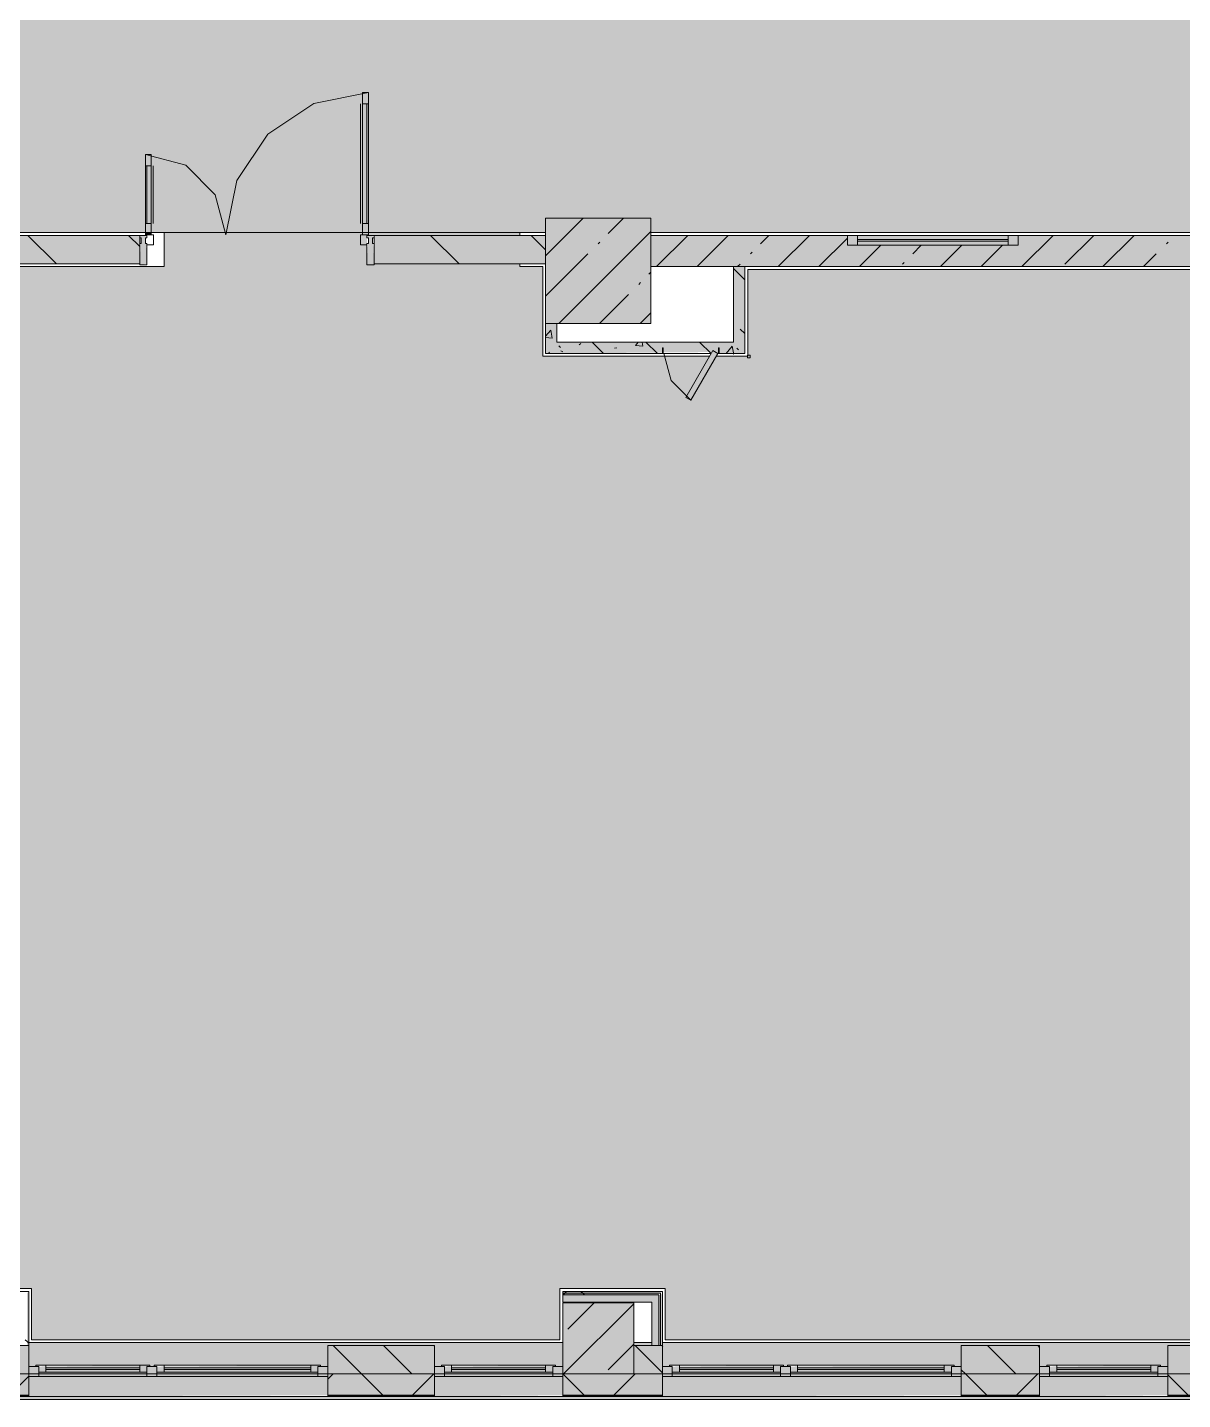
# Model space of a CAD drawing. Header units: millimetres. Extents: x -3817 to 677485, y -22715 to 103890.
# Drawn here: x -698.8 to -635, y -19606.1 to -19530.2 of the extents above; entities that cross this region are included whole.
import ezdxf

# ---------------------------------------------------------------- set-up
doc = ezdxf.new("R2010")
doc.units = ezdxf.units.MM
doc.layers.add('PDF _Геометрия', color=7, linetype='Continuous', true_color=0x1d1d1d)
doc.layers.add('PDF _Сплошная заливка', color=7, linetype='Continuous', true_color=0xffffff)

msp = doc.modelspace()

# ---------------------------------------------------------------- hatches: boundary and pattern name
at = {"layer": 'PDF _Сплошная заливка', "transparency": 33554559}
h = msp.add_hatch(color=256, dxfattribs=at)
h.paths.add_polyline_path([(-845.369, -19524.191), (-845.077, -19524.269), (-845.235, -19524.191)], flags=0)
h.paths.add_polyline_path([(-568.764, -19543.403), (-568.686, -19543.403), (-568.686, -19542.773), (-568.489, -19542.773), (-568.489, -19541.513), (-554.67, -19541.513), (-554.67, -19518.207), (-661.123, -19518.207), (-661.123, -19514.506), (-662.356, -19514.506), (-663.367, -19516.258), (-663.638, -19516.096), (-662.72, -19514.506), (-665.532, -19514.506), (-665.532, -19518.207), (-667.749, -19518.207), (-669.154, -19520.64), (-669.415, -19520.461), (-668.113, -19518.207), (-687.973, -19518.207), (-687.973, -19522.773), (-688.288, -19522.773), (-688.288, -19518.207), (-695.138, -19518.207), (-695.138, -19522.773), (-695.453, -19522.773), (-695.453, -19518.207), (-702.382, -19518.207), (-702.448, -19522.773), (-702.697, -19522.773), (-702.697, -19518.207), (-709.547, -19518.207), (-709.547, -19522.773), (-709.862, -19522.773), (-709.862, -19518.207), (-713.889, -19518.207), (-715.295, -19520.64), (-715.555, -19520.461), (-714.253, -19518.207), (-741.829, -19518.207), (-741.829, -19511.908), (-750.285, -19511.908), (-750.285, -19519.152), (-750.64, -19519.152), (-750.64, -19511.908), (-761.506, -19511.908), (-761.506, -19514.27), (-761.86, -19514.27), (-761.86, -19511.908), (-773.647, -19511.916), (-773.647, -19514.419), (-774.001, -19514.419), (-774.001, -19511.908), (-784.465, -19511.916), (-784.465, -19518.6), (-784.82, -19518.6), (-784.82, -19511.908), (-787.182, -19511.916), (-787.182, -19518.207), (-804.622, -19518.207), (-804.622, -19525.923), (-804.937, -19525.923), (-804.937, -19518.207), (-814.976, -19518.207), (-814.976, -19523.482), (-843.794, -19523.482), (-843.794, -19524.191), (-844.132, -19524.269), (-844.132, -19524.584), (-845.077, -19524.584), (-845.077, -19524.703), (-845.392, -19524.703), (-845.369, -19523.482), (-845.526, -19523.482), (-845.526, -19541.513), (-845.369, -19541.45), (-845.369, -19540.332), (-845.077, -19540.332), (-845.077, -19540.647), (-844.132, -19540.726), (-844.132, -19540.962), (-843.794, -19540.962), (-843.794, -19541.513), (-811.905, -19541.513), (-811.905, -19540.726), (-806.079, -19540.726), (-806.079, -19541.513), (-741.042, -19541.513), (-741.042, -19540.726), (-735.215, -19540.726), (-735.215, -19541.513), (-734.888, -19541.513), (-733.877, -19539.761), (-733.604, -19539.919), (-734.524, -19541.513), (-705.61, -19541.513), (-705.61, -19540.726), (-699.783, -19540.726), (-699.783, -19541.513), (-670.178, -19541.513), (-670.178, -19540.726), (-664.351, -19540.726), (-664.351, -19541.513), (-623.093, -19541.513), (-623.093, -19534.978), (-622.778, -19534.978), (-622.778, -19541.513), (-603.409, -19541.513), (-603.409, -19533.797), (-603.094, -19533.797), (-603.094, -19541.513), (-585.299, -19541.513), (-585.299, -19534.978), (-584.984, -19534.978), (-584.984, -19541.513), (-579.512, -19541.513), (-579.512, -19542.773), (-579.236, -19542.773), (-579.315, -19543.009), (-579.315, -19543.403), (-569.079, -19543.403)], flags=0)
for points in [[(-670.178, -19546.552), (-664.351, -19546.552), (-664.351, -19540.726), (-670.178, -19540.726), (-670.178, -19543.403)], [(-692.618, -19543.3), (-692.225, -19543.245), (-692.303, -19541.67), (-692.618, -19541.67), (-692.539, -19541.804), (-692.618, -19543.245)], [(-680.06, -19543.3), (-679.666, -19543.245), (-679.745, -19541.67), (-680.06, -19541.67), (-679.981, -19541.804), (-680.06, -19543.245)], [(-664.351, -19543.403), (-633.801, -19543.403), (-633.801, -19541.67), (-644.037, -19541.67), (-644.088, -19542.222), (-653.486, -19542.222), (-653.486, -19541.67), (-664.351, -19541.67)], [(-659.785, -19548.206), (-659.155, -19548.206), (-659.155, -19543.403), (-659.785, -19543.403), (-659.785, -19547.576)], [(-670.178, -19548.206), (-669.548, -19548.206), (-669.548, -19546.552), (-670.178, -19546.552), (-670.178, -19547.576)], [(-659.785, -19548.206), (-659.785, -19547.576), (-669.548, -19547.576), (-669.548, -19548.206), (-660.969, -19548.126), (-660.924, -19548.048), (-660.572, -19548.206), (-660.311, -19548.206)], [(-664.312, -19600.192), (-663.82, -19600.192), (-663.722, -19600.094), (-669.233, -19600.094), (-669.233, -19600.192), (-665.296, -19600.192)], [(-664.312, -19600.29), (-663.918, -19600.29), (-663.918, -19600.192), (-669.233, -19600.192), (-669.233, -19600.29), (-665.296, -19600.29)], [(-669.233, -19604.66), (-665.296, -19604.66), (-665.296, -19600.723), (-669.233, -19600.723), (-669.233, -19604.081)], [(-692.225, -19604.566), (-692.225, -19604.251), (-692.225, -19604.172), (-698.208, -19604.251), (-698.208, -19604.566), (-693.04, -19604.566)], [(-682.776, -19604.566), (-682.776, -19604.251), (-682.776, -19604.172), (-691.673, -19604.251), (-691.673, -19604.566)], [(-675.768, -19604.566), (-669.784, -19604.566), (-669.784, -19604.251), (-669.784, -19604.172), (-675.768, -19604.251), (-675.768, -19604.55)], [(-660.311, -19604.566), (-657.186, -19604.566), (-657.186, -19604.251), (-657.186, -19604.172), (-663.17, -19604.251), (-663.17, -19604.566)], [(-656.635, -19604.566), (-647.738, -19604.566), (-647.738, -19604.251), (-647.738, -19604.172), (-656.635, -19604.251), (-656.635, -19604.287)], [(-642.305, -19604.566), (-636.321, -19604.566), (-636.321, -19604.251), (-636.321, -19604.172), (-642.305, -19604.251), (-642.305, -19604.521)], [(-698.76, -19605.904), (-682.225, -19605.841), (-682.225, -19604.66), (-698.76, -19604.66), (-698.76, -19605.865)], [(-676.32, -19605.904), (-669.233, -19605.841), (-669.233, -19604.66), (-676.32, -19604.66), (-676.32, -19605.865)], [(-663.722, -19605.904), (-647.187, -19605.841), (-647.187, -19604.66), (-663.722, -19604.66), (-663.722, -19605.865)], [(-642.856, -19605.904), (-635.77, -19605.841), (-635.77, -19604.66), (-642.856, -19604.66), (-642.856, -19605.865)]]:
    msp.add_hatch(color=256, dxfattribs=at).paths.add_polyline_path(points)
h = msp.add_hatch(color=256, dxfattribs=at)
h.paths.add_polyline_path([(-633.959, -19602.771), (-633.959, -19543.56), (-658.997, -19543.56), (-658.997, -19548.363), (-660.742, -19548.363), (-662.147, -19550.797), (-662.42, -19550.639), (-661.105, -19548.363), (-670.336, -19548.363), (-670.336, -19543.403), (-671.595, -19543.403), (-671.635, -19543.245), (-680.06, -19543.245), (-680.06, -19541.67), (-671.595, -19541.67), (-671.595, -19541.513), (-691.28, -19541.513), (-691.28, -19543.403), (-699.626, -19543.403), (-699.626, -19548.363), (-713.326, -19548.363), (-713.326, -19543.56), (-725.924, -19543.56), (-725.924, -19548.363), (-727.668, -19548.363), (-729.074, -19550.797), (-729.346, -19550.639), (-728.032, -19548.363), (-741.199, -19548.363), (-741.199, -19543.403), (-749.545, -19543.403), (-749.545, -19543.245), (-753.758, -19543.245), (-753.758, -19541.67), (-749.545, -19541.67), (-749.545, -19541.513), (-769.23, -19541.513), (-769.23, -19541.67), (-765.923, -19541.67), (-766.001, -19541.804), (-766.001, -19543.3), (-769.23, -19543.245), (-769.23, -19543.403), (-771.434, -19543.403), (-771.434, -19545.765), (-773.639, -19545.765), (-773.639, -19599.936), (-769.466, -19599.936), (-769.466, -19602.771), (-740.557, -19602.771), (-740.557, -19599.936), (-733.247, -19599.936), (-733.247, -19602.771), (-704.822, -19602.771), (-704.822, -19599.936), (-698.602, -19599.936), (-698.602, -19602.771), (-669.391, -19602.771), (-669.391, -19599.936), (-663.564, -19599.936), (-663.564, -19602.771), (-658.997, -19602.771)], flags=0)
h.paths.add_polyline_path([(-700.728, -19586.638), (-701.319, -19586.638), (-701.319, -19578.371), (-700.728, -19578.371), (-700.728, -19584.681)], flags=0)
h.paths.add_polyline_path([(-700.728, -19577.82), (-701.319, -19577.82), (-701.319, -19569.552), (-700.728, -19569.552), (-700.728, -19570.555)], flags=0)
h.paths.add_polyline_path([(-701.319, -19569.159), (-701.319, -19560.891), (-700.728, -19560.891), (-700.781, -19569.159)], flags=0)
h.paths.add_polyline_path([(-701.292, -19558.463), (-705.427, -19551.304), (-704.915, -19551.008), (-700.781, -19558.168)], flags=0)
h.paths.add_polyline_path([(-753.443, -19542.119), (-753.364, -19542.119), (-753.443, -19541.887)], flags=0)
h = msp.add_hatch(color=256, dxfattribs=at)
h.paths.add_polyline_path([(-699.626, -19543.245), (-692.618, -19543.245), (-692.618, -19541.67), (-699.783, -19541.67), (-699.783, -19543.245)], flags=0)
h.paths.add_polyline_path([(-670.429, -19543.245), (-670.178, -19543.245), (-670.178, -19541.67), (-679.666, -19541.67), (-679.666, -19543.245), (-671.595, -19543.245)], flags=0)
at = {"layer": 'PDF _Сплошная заливка', "true_color": 0xe7e7e7, "transparency": 33554559}
for points in [[(-664.312, -19600.684), (-663.918, -19600.684), (-663.918, -19600.29), (-669.233, -19600.29), (-669.233, -19600.684), (-665.296, -19600.684)], [(-664.312, -19603.086), (-663.918, -19603.086), (-663.918, -19600.684), (-664.312, -19600.684), (-664.312, -19602.928)]]:
    msp.add_hatch(color=254, dxfattribs=at).paths.add_polyline_path(points)
at = {"layer": 'PDF _Сплошная заливка', "transparency": 33554559}
h = msp.add_hatch(color=256, dxfattribs=at)
h.paths.add_polyline_path([(-682.776, -19604.66), (-682.225, -19604.66), (-682.225, -19603.086), (-676.32, -19603.086), (-676.32, -19604.66), (-669.233, -19604.66), (-669.233, -19602.928), (-698.76, -19602.928), (-698.76, -19604.66), (-691.673, -19604.66)], flags=0)
h.paths.add_polyline_path([(-834.345, -19604.66), (-834.345, -19603.086), (-828.853, -19603.086), (-828.853, -19604.66), (-812.318, -19604.66), (-812.319, -19602.928), (-841.432, -19602.928), (-841.432, -19604.66), (-834.897, -19604.66)], flags=0)
h.paths.add_polyline_path([(-705.216, -19604.66), (-704.665, -19604.66), (-704.665, -19602.928), (-733.247, -19602.928), (-733.247, -19603.086), (-729.074, -19603.104), (-729.074, -19604.66), (-721.987, -19604.66)], flags=0)
h.paths.add_polyline_path([(-775.529, -19604.66), (-775.529, -19602.928), (-804.819, -19602.928), (-804.819, -19603.086), (-799.937, -19603.086), (-799.937, -19604.66), (-776.08, -19604.66)], flags=0)
h.paths.add_polyline_path([(-642.856, -19604.66), (-635.77, -19604.628), (-635.77, -19603.086), (-633.801, -19603.086), (-633.801, -19602.928), (-663.722, -19602.928), (-663.722, -19604.66), (-647.187, -19604.66), (-647.187, -19603.086), (-642.856, -19603.086), (-642.856, -19604.512)], flags=0)
h.paths.add_polyline_path([(-769.623, -19604.66), (-762.537, -19604.66), (-762.537, -19603.086), (-756.934, -19603.086), (-756.934, -19604.66), (-740.4, -19604.66), (-740.4, -19602.928), (-771.592, -19602.979), (-771.592, -19603.086), (-769.623, -19603.086), (-769.623, -19604.566)], flags=0)
h.paths.add_polyline_path([(-728.168, -19604.566), (-728.522, -19604.566), (-728.522, -19604.251), (-728.522, -19604.172), (-722.538, -19604.251), (-722.538, -19604.566), (-725.769, -19604.566)], flags=0)
h.paths.add_polyline_path([(-692.225, -19604.566), (-698.208, -19604.566), (-698.208, -19604.251), (-698.208, -19604.172), (-692.225, -19604.251)], flags=0)
h.paths.add_polyline_path([(-636.321, -19604.566), (-642.305, -19604.521), (-642.305, -19604.251), (-642.305, -19604.172), (-636.321, -19604.251)], flags=0)
h.paths.add_polyline_path([(-675.768, -19604.566), (-675.768, -19604.251), (-675.768, -19604.172), (-669.784, -19604.251), (-669.784, -19604.566)], flags=0)
h.paths.add_polyline_path([(-660.311, -19604.566), (-663.17, -19604.566), (-663.17, -19604.251), (-663.17, -19604.172), (-657.186, -19604.251), (-657.186, -19604.566)], flags=0)
h.paths.add_polyline_path([(-656.635, -19604.566), (-656.635, -19604.251), (-656.635, -19604.172), (-647.738, -19604.251), (-647.738, -19604.566)], flags=0)
h.paths.add_polyline_path([(-721.987, -19604.566), (-721.987, -19604.251), (-721.987, -19604.172), (-705.216, -19604.251), (-705.216, -19604.566)], flags=0)
h.paths.add_polyline_path([(-682.776, -19604.566), (-691.673, -19604.566), (-691.673, -19604.251), (-691.673, -19604.172), (-682.776, -19604.251)], flags=0)
h.paths.add_polyline_path([(-776.08, -19604.566), (-792.851, -19604.566), (-792.851, -19604.251), (-792.851, -19604.172), (-776.08, -19604.251)], flags=0)
h.paths.add_polyline_path([(-799.386, -19604.566), (-799.386, -19604.251), (-799.386, -19604.172), (-793.402, -19604.251), (-793.402, -19604.566)], flags=0)
h.paths.add_polyline_path([(-769.072, -19604.566), (-769.072, -19604.251), (-769.072, -19604.172), (-763.088, -19604.251), (-763.088, -19604.566)], flags=0)
h.paths.add_polyline_path([(-756.383, -19604.566), (-756.383, -19604.251), (-756.383, -19604.172), (-750.399, -19604.251), (-750.399, -19604.566)], flags=0)
h.paths.add_polyline_path([(-740.951, -19604.566), (-749.848, -19604.566), (-749.848, -19604.251), (-749.848, -19604.172), (-740.951, -19604.251)], flags=0)
h.paths.add_polyline_path([(-821.767, -19604.566), (-821.767, -19604.251), (-821.767, -19604.172), (-812.869, -19604.251), (-812.869, -19604.566)], flags=0)
h.paths.add_polyline_path([(-840.881, -19604.566), (-840.881, -19604.251), (-840.881, -19604.172), (-834.897, -19604.251), (-834.897, -19604.566), (-840.321, -19604.566)], flags=0)
h.paths.add_polyline_path([(-823.957, -19604.566), (-828.302, -19604.566), (-828.302, -19604.251), (-828.302, -19604.172), (-822.318, -19604.251), (-822.318, -19604.566)], flags=0)
h.paths.add_polyline_path([(-665.296, -19603.086), (-664.312, -19603.086), (-664.312, -19602.928), (-665.296, -19602.928)], flags=0)
h.paths.add_polyline_path([(-699.35, -19603.086), (-699.35, -19602.928), (-700.728, -19602.928), (-700.728, -19603.086)], flags=0)
h.paths.add_polyline_path([(-805.409, -19603.086), (-805.409, -19602.928), (-806.079, -19602.928), (-806.079, -19603.086)], flags=0)
h.paths.add_polyline_path([(-733.837, -19603.086), (-733.837, -19602.928), (-736.16, -19602.988), (-736.16, -19603.086)], flags=0)
h = msp.add_hatch(color=256, dxfattribs=at)
h.paths.add_polyline_path([(-698.76, -19604.66), (-698.76, -19603.086), (-700.728, -19603.086), (-700.728, -19604.66)], flags=0)
h.paths.add_polyline_path([(-771.592, -19604.66), (-769.623, -19604.66), (-769.623, -19603.086), (-771.592, -19603.086), (-771.592, -19603.951)], flags=0)
h.paths.add_polyline_path([(-762.537, -19604.66), (-756.934, -19604.66), (-756.934, -19603.086), (-762.537, -19603.086), (-762.537, -19603.951)], flags=0)
h.paths.add_polyline_path([(-740.203, -19604.66), (-740.097, -19604.66), (-740.097, -19603.086), (-740.203, -19603.086), (-740.203, -19603.951)], flags=0)
h.paths.add_polyline_path([(-729.074, -19604.66), (-729.074, -19603.086), (-736.16, -19603.086), (-736.16, -19604.66)], flags=0)
h.paths.add_polyline_path([(-635.77, -19604.66), (-633.801, -19604.66), (-633.801, -19603.086), (-635.77, -19603.086), (-635.77, -19604.628)], flags=0)
h.paths.add_polyline_path([(-642.856, -19604.66), (-642.856, -19603.086), (-647.187, -19603.086), (-647.187, -19604.66)], flags=0)
h.paths.add_polyline_path([(-682.225, -19604.66), (-676.32, -19604.66), (-676.32, -19603.086), (-682.225, -19603.086), (-682.225, -19603.951)], flags=0)
h.paths.add_polyline_path([(-665.296, -19604.66), (-663.722, -19604.66), (-663.722, -19603.086), (-665.296, -19603.086), (-665.296, -19604.146)], flags=0)
h = msp.add_hatch(color=256, dxfattribs=at)
h.paths.add_polyline_path([(-552.829, -19605.841), (-552.781, -19605.841), (-552.781, -19604.66), (-566.323, -19604.66), (-566.323, -19605.841), (-552.843, -19605.841)], flags=0)
h.paths.add_polyline_path([(-579.997, -19605.841), (-579.709, -19605.841), (-579.709, -19604.66), (-585.378, -19604.674), (-585.378, -19605.841), (-580.055, -19605.841)], flags=0)
h.paths.add_polyline_path([(-620.81, -19605.841), (-592.464, -19605.841), (-592.464, -19604.66), (-620.81, -19604.66), (-620.81, -19604.763)], flags=0)
h.paths.add_polyline_path([(-642.856, -19605.841), (-642.856, -19604.66), (-647.187, -19604.66), (-647.187, -19605.841)], flags=0)
h.paths.add_polyline_path([(-635.77, -19605.841), (-627.896, -19605.841), (-627.896, -19604.66), (-635.77, -19604.66), (-635.77, -19604.802)], flags=0)
h.paths.add_polyline_path([(-676.32, -19605.841), (-676.32, -19604.66), (-682.225, -19604.66), (-682.225, -19605.841)], flags=0)
h.paths.add_polyline_path([(-663.722, -19605.841), (-663.722, -19604.66), (-669.233, -19604.66), (-669.233, -19605.841)], flags=0)
h.paths.add_polyline_path([(-758.498, -19605.841), (-756.934, -19605.841), (-756.934, -19604.66), (-762.537, -19604.66), (-762.537, -19605.841)], flags=0)
h.paths.add_polyline_path([(-769.623, -19605.841), (-769.623, -19604.66), (-775.529, -19604.66), (-775.529, -19605.841)], flags=0)
h.paths.add_polyline_path([(-729.074, -19605.841), (-729.074, -19604.66), (-740.4, -19604.66), (-740.4, -19605.841)], flags=0)
h.paths.add_polyline_path([(-698.76, -19605.841), (-698.76, -19604.66), (-704.665, -19604.66), (-704.665, -19605.841)], flags=0)
h.paths.add_polyline_path([(-828.853, -19605.841), (-828.853, -19604.66), (-834.345, -19604.66), (-834.345, -19605.841)], flags=0)
h.paths.add_polyline_path([(-812.318, -19605.841), (-799.937, -19605.841), (-799.937, -19604.66), (-812.318, -19604.66), (-812.318, -19605.239)], flags=0)
h.paths.add_polyline_path([(-846.542, -19605.841), (-841.432, -19605.841), (-841.432, -19604.66), (-846.542, -19604.66), (-846.542, -19605.343)], flags=0)
h = msp.add_hatch(color=256, dxfattribs=at)
h.paths.add_polyline_path([(-552.856, -19606.078), (-552.781, -19606.078), (-552.846, -19605.904), (-566.323, -19605.904), (-566.323, -19606.078), (-554.513, -19606.078)], flags=0)
h.paths.add_polyline_path([(-846.542, -19606.078), (-579.709, -19606.078), (-579.709, -19605.904), (-846.542, -19605.904)], flags=0)

# ---------------------------------------------------------------- linework, layer by layer
at = {"layer": 'PDF _Геометрия', "color": 253, "lineweight": 9, "true_color": 0xaaaaaa}
for points in [[(-692.225, -19542.198), (-691.87, -19542.198), (-691.87, -19541.647), (-692.303, -19541.647), (-692.303, -19537.198), (-690.079, -19537.794), (-688.451, -19539.422), (-687.855, -19541.647), (-687.255, -19538.634), (-685.548, -19536.079), (-682.994, -19534.372), (-679.981, -19533.773), (-679.981, -19541.647), (-680.414, -19541.647), (-680.414, -19542.198), (-680.06, -19542.198)], [(-680.406, -19534.403), (-680.406, -19541.017)], [(-679.981, -19534.403), (-680.296, -19534.403)], [(-680.06, -19534.403), (-680.06, -19541.017)], [(-692.303, -19537.828), (-691.988, -19537.828)], [(-692.225, -19537.828), (-692.225, -19541.017)], [(-691.878, -19537.828), (-691.878, -19541.017)], [(-692.303, -19541.017), (-691.988, -19541.017)], [(-679.981, -19541.017), (-680.296, -19541.017)], [(-671.595, -19541.67), (-671.595, -19541.513), (-691.28, -19541.513), (-691.28, -19543.403), (-699.626, -19543.403), (-699.626, -19548.363), (-713.326, -19548.363), (-713.326, -19543.56), (-725.924, -19543.56), (-725.924, -19548.363), (-727.668, -19548.363)], [(-699.783, -19541.513), (-670.178, -19541.513)], [(-692.303, -19541.804), (-692.303, -19542.119)], [(-679.981, -19541.804), (-679.981, -19542.119)], [(-664.351, -19541.513), (-623.093, -19541.513)], [(-769.23, -19543.245), (-769.23, -19543.403), (-771.434, -19543.403), (-771.434, -19545.765), (-773.639, -19545.765), (-773.639, -19599.936), (-769.466, -19599.936), (-769.466, -19602.771), (-740.557, -19602.771), (-740.557, -19599.936), (-733.247, -19599.936), (-733.247, -19602.771), (-704.822, -19602.771), (-704.822, -19599.936), (-698.602, -19599.936), (-698.602, -19602.771), (-669.391, -19602.771), (-669.391, -19599.936), (-663.564, -19599.936), (-663.564, -19602.771), (-633.959, -19602.771)], [(-661.105, -19548.363), (-670.336, -19548.363), (-670.336, -19543.403), (-671.595, -19543.403), (-671.595, -19543.245)], [(-633.959, -19543.56), (-658.997, -19543.56), (-658.997, -19548.363), (-660.742, -19548.363)], [(-663.643, -19548.206), (-663.242, -19549.702), (-662.147, -19550.797)], [(-698.765, -19602.928), (-669.233, -19602.928)], [(-665.296, -19602.928), (-664.312, -19602.928)], [(-663.728, -19602.928), (-633.801, -19602.928)]]:
    msp.add_lwpolyline(points, dxfattribs=at)
for points in [[(-680.296, -19541.647), (-679.981, -19541.647), (-679.981, -19533.773), (-680.296, -19533.773), (-680.296, -19541.647), (-679.981, -19541.647), (-679.981, -19533.773), (-680.296, -19533.773)], [(-691.988, -19541.647), (-692.303, -19541.647), (-692.303, -19537.198), (-691.988, -19537.198), (-691.988, -19541.647), (-691.988, -19537.198), (-692.303, -19537.198), (-692.303, -19541.647)], [(-663.682, -19547.891), (-663.722, -19547.891), (-663.722, -19548.206), (-663.682, -19548.206)], [(-662.147, -19550.797), (-660.651, -19548.206), (-660.924, -19548.048), (-662.42, -19550.639)], [(-660.611, -19547.891), (-660.611, -19548.206), (-660.572, -19548.206), (-660.572, -19547.891)]]:
    msp.add_lwpolyline(points, close=True, dxfattribs=at)
at = {"layer": 'PDF _Геометрия', "color": 7, "lineweight": 9}
for points in [[(-670.178, -19542.796), (-668.108, -19540.726)], [(-666.712, -19541.575), (-665.863, -19540.726)], [(-697.234, -19543.245), (-698.808, -19541.67)], [(-692.618, -19542.293), (-693.241, -19541.67)], [(-674.963, -19543.245), (-676.538, -19541.67)], [(-670.178, -19542.463), (-670.97, -19541.67)], [(-669.445, -19546.552), (-664.351, -19541.459)], [(-659.155, -19543.403), (-633.801, -19543.403), (-633.801, -19541.67), (-664.351, -19541.67), (-664.351, -19543.403), (-659.785, -19543.403)], [(-664.05, -19543.403), (-662.318, -19541.67)], [(-661.805, -19543.403), (-660.073, -19541.67)], [(-658.293, -19542.136), (-657.828, -19541.67)], [(-657.315, -19543.403), (-655.583, -19541.67)], [(-655.07, -19543.403), (-653.486, -19541.818)], [(-644.037, -19541.67), (-653.486, -19541.67)], [(-644.588, -19541.907), (-652.934, -19541.907)], [(-643.845, -19543.403), (-642.113, -19541.67)], [(-641.456, -19543.258), (-639.868, -19541.67)], [(-639.355, -19543.403), (-637.623, -19541.67)], [(-670.178, -19545.041), (-667.835, -19542.697)], [(-667.273, -19542.136), (-667.18, -19542.043)], [(-658.855, -19542.697), (-658.761, -19542.604)], [(-653.486, -19542.222), (-644.037, -19542.222)], [(-644.588, -19541.985), (-652.934, -19541.985)], [(-652.825, -19543.403), (-651.644, -19542.222)], [(-649.875, -19542.697), (-649.399, -19542.222)], [(-648.335, -19543.403), (-647.154, -19542.222)], [(-646.09, -19543.403), (-644.909, -19542.222)], [(-637.11, -19543.403), (-636.405, -19542.697)], [(-635.844, -19542.136), (-635.75, -19542.043)], [(-660.572, -19548.206), (-659.785, -19548.206), (-659.155, -19548.206), (-659.155, -19543.403), (-659.785, -19543.403), (-659.785, -19547.576), (-660.572, -19547.576), (-663.722, -19547.576), (-669.548, -19547.576), (-669.548, -19546.552), (-670.178, -19546.552), (-670.178, -19548.206), (-669.548, -19548.206), (-663.722, -19548.206), (-661.014, -19548.206)], [(-659.56, -19543.403), (-659.416, -19543.258)], [(-650.436, -19543.258), (-650.343, -19543.165)], [(-664.467, -19543.82), (-664.351, -19543.704)], [(-667.2, -19546.552), (-665.59, -19544.942)], [(-665.028, -19544.381), (-664.935, -19544.288)], [(-664.955, -19546.552), (-664.351, -19545.949)], [(-663.82, -19603.086), (-663.82, -19600.684), (-663.82, -19600.29), (-663.82, -19600.192), (-669.233, -19600.192)], [(-663.918, -19603.086), (-663.918, -19600.684), (-663.918, -19600.29), (-669.233, -19600.29)], [(-669.212, -19600.29), (-669.114, -19600.192), (-669.016, -19600.094)], [(-668.026, -19600.29), (-668.125, -19600.192), (-668.223, -19600.094)], [(-669.183, -19604.66), (-665.296, -19600.773)], [(-668.957, -19602.189), (-667.491, -19600.723)], [(-704.665, -19603.086), (-704.665, -19604.66), (-698.76, -19604.66), (-698.76, -19603.086), (-700.728, -19603.086)], [(-698.76, -19602.962), (-698.858, -19602.864), (-698.957, -19602.766)], [(-698.765, -19602.928), (-669.233, -19602.928)], [(-679.178, -19605.841), (-680.359, -19604.66), (-681.934, -19603.086)], [(-677.575, -19604.66), (-679.15, -19603.086)], [(-676.32, -19603.132), (-676.366, -19603.086)], [(-669.233, -19603.086), (-669.233, -19604.66), (-663.722, -19604.66), (-663.722, -19603.086), (-665.296, -19603.086)], [(-666.712, -19604.434), (-665.296, -19603.018)], [(-665.296, -19602.928), (-664.312, -19602.928)], [(-663.722, -19604.595), (-665.231, -19603.086)], [(-663.738, -19603.167), (-663.689, -19603.118)], [(-663.728, -19602.928), (-633.801, -19602.928), (-633.801, -19603.086), (-635.77, -19603.086), (-635.77, -19604.66), (-633.565, -19604.66)], [(-644.17, -19604.66), (-645.745, -19603.086)], [(-642.856, -19603.19), (-642.961, -19603.086)], [(-698.366, -19604.172), (-692.067, -19604.172)], [(-697.815, -19604.172), (-697.815, -19604.566)], [(-692.618, -19604.172), (-692.618, -19604.566)], [(-691.831, -19604.172), (-682.619, -19604.172)], [(-691.28, -19604.172), (-691.28, -19604.566)], [(-683.17, -19604.172), (-683.17, -19604.566)], [(-675.926, -19604.172), (-669.627, -19604.172)], [(-675.375, -19604.172), (-675.375, -19604.566)], [(-670.178, -19604.172), (-670.178, -19604.566)], [(-663.328, -19604.172), (-657.029, -19604.172)], [(-662.777, -19604.172), (-662.777, -19604.566)], [(-657.58, -19604.172), (-657.58, -19604.566)], [(-656.793, -19604.172), (-647.58, -19604.172)], [(-656.241, -19604.172), (-656.241, -19604.566)], [(-648.132, -19604.172), (-648.132, -19604.566)], [(-642.462, -19604.172), (-636.163, -19604.172)], [(-641.911, -19604.172), (-641.911, -19604.566)], [(-636.715, -19604.172), (-636.715, -19604.566)], [(-699.818, -19605.841), (-698.76, -19604.784)], [(-698.208, -19604.251), (-698.76, -19604.251)], [(-682.225, -19604.66), (-698.76, -19604.66)], [(-698.76, -19604.802), (-682.225, -19604.802)], [(-697.815, -19604.33), (-692.618, -19604.33)], [(-692.618, -19604.408), (-697.815, -19604.408)], [(-691.673, -19604.251), (-692.225, -19604.251)], [(-691.28, -19604.33), (-683.17, -19604.33)], [(-683.17, -19604.408), (-691.28, -19604.408)], [(-682.225, -19604.251), (-682.776, -19604.251)], [(-682.225, -19604.951), (-681.934, -19604.66)], [(-677.547, -19605.841), (-676.366, -19604.66)], [(-675.768, -19604.251), (-676.32, -19604.251)], [(-669.233, -19604.66), (-676.32, -19604.66)], [(-676.32, -19604.802), (-669.233, -19604.802)], [(-675.375, -19604.33), (-670.178, -19604.33)], [(-670.178, -19604.408), (-675.375, -19604.408)], [(-669.233, -19604.251), (-669.784, -19604.251)], [(-668.043, -19605.841), (-669.224, -19604.66)], [(-666.412, -19605.841), (-665.231, -19604.66)], [(-663.17, -19604.251), (-663.722, -19604.251)], [(-647.187, -19604.66), (-663.722, -19604.66)], [(-663.722, -19604.802), (-647.187, -19604.802)], [(-662.777, -19604.33), (-657.58, -19604.33)], [(-657.58, -19604.408), (-662.777, -19604.408)], [(-656.635, -19604.251), (-657.186, -19604.251)], [(-656.241, -19604.33), (-648.132, -19604.33)], [(-648.132, -19604.408), (-656.241, -19604.408)], [(-647.187, -19604.251), (-647.738, -19604.251)], [(-645.773, -19605.841), (-646.954, -19604.66), (-647.187, -19604.427)], [(-644.142, -19605.841), (-642.961, -19604.66)], [(-642.305, -19604.251), (-642.856, -19604.251)], [(-635.77, -19604.66), (-642.856, -19604.66)], [(-642.856, -19604.802), (-635.77, -19604.802)], [(-641.911, -19604.33), (-636.715, -19604.33)], [(-636.715, -19604.408), (-641.911, -19604.408)], [(-635.77, -19604.251), (-636.321, -19604.251)], [(-634.637, -19605.841), (-635.77, -19604.709)], [(-1149.689, -19606.078), (-579.709, -19606.078), (-1149.689, -19606.078)], [(-704.665, -19605.841), (-698.76, -19605.841)], [(-704.665, -19605.865), (-698.76, -19605.865)], [(-682.225, -19605.841), (-676.32, -19605.841)], [(-682.225, -19605.865), (-676.32, -19605.865)], [(-669.233, -19605.841), (-663.722, -19605.841)], [(-669.233, -19605.865), (-663.722, -19605.865)], [(-647.187, -19605.841), (-642.856, -19605.841)], [(-647.187, -19605.865), (-642.856, -19605.865)], [(-635.77, -19605.841), (-627.896, -19605.841)], [(-635.77, -19605.865), (-627.896, -19605.865)]]:
    msp.add_lwpolyline(points, dxfattribs=at)
for points in [[(-664.351, -19540.726), (-670.178, -19540.726), (-670.178, -19546.552), (-664.351, -19546.552)], [(-699.783, -19543.245), (-692.618, -19543.245), (-692.618, -19541.67), (-699.783, -19541.67)], [(-692.303, -19541.804), (-692.225, -19541.804), (-692.225, -19541.67), (-692.618, -19541.67), (-692.618, -19541.804), (-692.539, -19541.804), (-692.539, -19542.119), (-692.618, -19542.119), (-692.618, -19543.3), (-692.225, -19543.3), (-692.225, -19542.119), (-692.303, -19542.119)], [(-679.745, -19542.119), (-679.745, -19541.804), (-679.666, -19541.804), (-679.666, -19541.67), (-680.06, -19541.67), (-680.06, -19541.804), (-679.981, -19541.804), (-679.981, -19542.119), (-680.06, -19542.119), (-680.06, -19543.3), (-679.666, -19543.3), (-679.666, -19542.119)], [(-679.666, -19543.245), (-670.178, -19543.245), (-670.178, -19541.67), (-679.666, -19541.67)], [(-652.934, -19541.67), (-652.934, -19542.222), (-653.486, -19542.222), (-653.486, -19541.67)], [(-644.037, -19541.67), (-644.037, -19542.222), (-644.588, -19542.222), (-644.588, -19541.67)], [(-659.013, -19548.296), (-659.013, -19548.45), (-658.856, -19548.45), (-658.856, -19548.296)], [(-704.665, -19600.684), (-699.35, -19600.684), (-699.35, -19603.086), (-698.76, -19603.086), (-698.76, -19600.094), (-698.858, -19600.094), (-699.35, -19600.094), (-704.665, -19600.094)], [(-663.722, -19603.086), (-663.722, -19600.684), (-663.722, -19600.192), (-663.722, -19600.094), (-669.233, -19600.094), (-669.233, -19600.684), (-664.312, -19600.684), (-664.312, -19603.086)], [(-665.296, -19600.723), (-669.233, -19600.723), (-669.233, -19604.66), (-665.296, -19604.66)], [(-676.32, -19604.66), (-676.32, -19603.086), (-682.225, -19603.086), (-682.225, -19604.66)], [(-642.856, -19604.66), (-642.856, -19603.086), (-647.187, -19603.086), (-647.187, -19604.66)], [(-692.067, -19604.172), (-698.366, -19604.172), (-698.366, -19604.251), (-698.208, -19604.251), (-698.208, -19604.566), (-692.225, -19604.566), (-692.225, -19604.251), (-692.067, -19604.251)], [(-682.619, -19604.172), (-691.831, -19604.172), (-691.831, -19604.251), (-691.673, -19604.251), (-691.673, -19604.566), (-682.776, -19604.566), (-682.776, -19604.251), (-682.619, -19604.251)], [(-669.627, -19604.172), (-675.926, -19604.172), (-675.926, -19604.251), (-675.768, -19604.251), (-675.768, -19604.566), (-669.784, -19604.566), (-669.784, -19604.251), (-669.627, -19604.251)], [(-657.029, -19604.172), (-663.328, -19604.172), (-663.328, -19604.251), (-663.17, -19604.251), (-663.17, -19604.566), (-657.186, -19604.566), (-657.186, -19604.251), (-657.029, -19604.251)], [(-647.58, -19604.172), (-656.793, -19604.172), (-656.793, -19604.251), (-656.635, -19604.251), (-656.635, -19604.566), (-647.738, -19604.566), (-647.738, -19604.251), (-647.58, -19604.251)], [(-636.163, -19604.172), (-642.462, -19604.172), (-642.462, -19604.251), (-642.305, -19604.251), (-642.305, -19604.566), (-636.321, -19604.566), (-636.321, -19604.251), (-636.163, -19604.251)], [(-704.665, -19604.66), (-704.665, -19605.904), (-698.76, -19605.904), (-698.76, -19604.66)], [(-698.76, -19604.802), (-698.76, -19604.251), (-698.208, -19604.251), (-698.208, -19604.802)], [(-698.76, -19605.904), (-698.76, -19604.66), (-682.225, -19604.66), (-682.225, -19605.904)], [(-692.225, -19604.802), (-692.225, -19604.251), (-691.673, -19604.251), (-691.673, -19604.802)], [(-682.776, -19604.802), (-682.776, -19604.251), (-682.225, -19604.251), (-682.225, -19604.802)], [(-682.225, -19604.66), (-682.225, -19605.904), (-676.32, -19605.904), (-676.32, -19604.66)], [(-676.32, -19604.802), (-676.32, -19604.251), (-675.768, -19604.251), (-675.768, -19604.802)], [(-676.32, -19605.904), (-676.32, -19604.66), (-669.233, -19604.66), (-669.233, -19605.904)], [(-669.784, -19604.802), (-669.784, -19604.251), (-669.233, -19604.251), (-669.233, -19604.802)], [(-669.233, -19604.66), (-669.233, -19605.904), (-663.722, -19605.904), (-663.722, -19604.66)], [(-663.722, -19604.802), (-663.722, -19604.251), (-663.17, -19604.251), (-663.17, -19604.802)], [(-663.722, -19605.904), (-663.722, -19604.66), (-647.187, -19604.66), (-647.187, -19605.904)], [(-657.186, -19604.802), (-657.186, -19604.251), (-656.635, -19604.251), (-656.635, -19604.802)], [(-647.738, -19604.802), (-647.738, -19604.251), (-647.187, -19604.251), (-647.187, -19604.802)], [(-647.187, -19604.66), (-647.187, -19605.904), (-642.856, -19605.904), (-642.856, -19604.66)], [(-642.856, -19604.802), (-642.856, -19604.251), (-642.305, -19604.251), (-642.305, -19604.802)], [(-642.856, -19605.904), (-642.856, -19604.66), (-635.77, -19604.66), (-635.77, -19605.904)], [(-636.321, -19604.802), (-636.321, -19604.251), (-635.77, -19604.251), (-635.77, -19604.802)], [(-635.77, -19604.66), (-635.77, -19605.904), (-627.896, -19605.904), (-627.896, -19604.66), (-629.864, -19604.66), (-633.565, -19604.66)]]:
    msp.add_lwpolyline(points, close=True, dxfattribs=at)
at = {"layer": 'PDF _Геометрия', "color": 8, "lineweight": 9, "true_color": 0x787878}
for points in [[(-659.155, -19544.14), (-659.785, -19543.51)], [(-670.178, -19547.256), (-669.895, -19546.919)], [(-669.814, -19547.358), (-669.895, -19546.919)], [(-659.155, -19547.108), (-659.409, -19546.854)], [(-670.178, -19547.325), (-669.814, -19547.357)], [(-669.451, -19547.78), (-669.353, -19547.87)], [(-669.332, -19548.051), (-669.22, -19548.122)], [(-668.326, -19547.726), (-668.221, -19547.646)], [(-666.968, -19548.206), (-667.598, -19547.576)], [(-666.373, -19547.912), (-666.243, -19547.895)], [(-664.793, -19547.796), (-665.211, -19547.76), (-665.057, -19547.576)], [(-664.793, -19547.797), (-664.834, -19547.576)], [(-663.997, -19548.206), (-664.626, -19547.576)], [(-661.029, -19548.206), (-661.659, -19547.576)], [(-659.772, -19548.236), (-659.787, -19548.234), (-660.191, -19548.199), (-659.853, -19547.797)], [(-659.778, -19548.206), (-659.785, -19548.169), (-659.853, -19547.797)], [(-659.609, -19547.916), (-659.512, -19548.005)], [(-669.936, -19548.206), (-670.001, -19548.141)]]:
    msp.add_lwpolyline(points, dxfattribs=at)
at = {"layer": 'PDF _Сплошная заливка', "color": 254, "lineweight": 60, "true_color": 0xe2e2e2, "transparency": 33554559}
for points in [[(-691.988, -19541.647), (-691.988, -19541.513), (-692.303, -19541.647), (-692.303, -19541.513)], [(-662.147, -19550.797), (-660.651, -19548.206), (-662.42, -19550.639), (-660.924, -19548.048)]]:
    msp.add_solid(points, dxfattribs=at)
at = {"layer": 'PDF _Сплошная заливка', "lineweight": 60, "transparency": 33554559}
for points in [[(-653.486, -19542.222), (-644.037, -19542.222), (-653.486, -19541.67), (-644.037, -19541.67)], [(-698.76, -19603.086), (-698.76, -19600.094), (-698.858, -19603.086), (-698.858, -19600.192)], [(-663.82, -19603.086), (-663.836, -19600.29), (-663.918, -19603.086), (-663.918, -19600.29)], [(-663.722, -19603.086), (-663.722, -19600.192), (-663.82, -19603.086), (-663.82, -19600.29)], [(-676.32, -19605.904), (-676.32, -19605.865), (-682.225, -19605.904)], [(-663.722, -19605.865), (-663.722, -19605.841), (-669.233, -19605.865)], [(-663.722, -19605.904), (-663.722, -19605.865), (-669.233, -19605.904)], [(-642.856, -19605.904), (-642.856, -19605.865), (-647.187, -19605.904)]]:
    msp.add_solid(points, dxfattribs=at)

doc.saveas('drawing.dxf')
